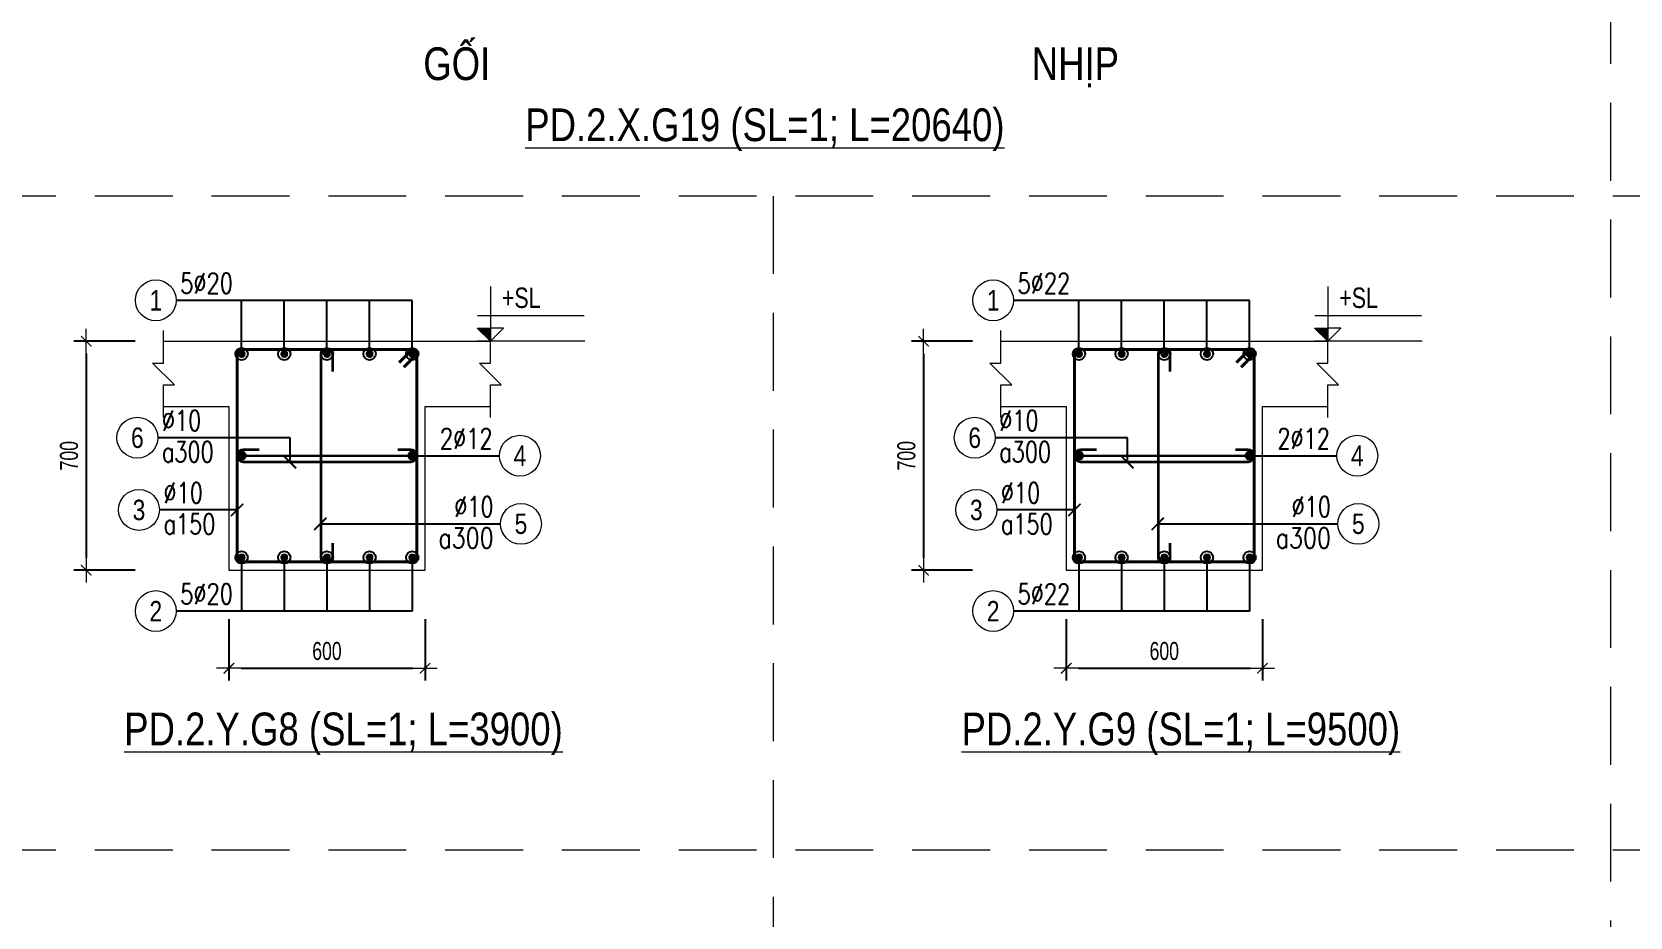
# Model space of a CAD drawing. Header units: millimetres. Extents: x 0 to 264070, y -218202 to 27271.
# Drawn here: x 227970 to 232858, y -176128 to -173422 of the extents above; entities that cross this region are included whole.
import ezdxf
from ezdxf.enums import TextEntityAlignment as Align

# ---------------------------------------------------------------- set-up
doc = ezdxf.new("R2010")
doc.units = ezdxf.units.MM
doc.header["$PDMODE"] = 3
doc.linetypes.add('HIDDEN2', pattern=[4.762499999999999, 3.175, -1.5875])
doc.layers.get('0').update_dxf_attribs({"lineweight": 20})
doc.layers.get('Defpoints').update_dxf_attribs({"color": 151, "lineweight": 9})
for name, color, linetype, lineweight in [('NDC_S_ANNO', 7, 'Continuous', 20), ('NDC_S_CONTINUOUS', 3, 'Continuous', 20), ('NDC_S_DIM', 1, 'Continuous', 15), ('NDC_S_HIDDEN', 8, 'HIDDEN2', 13), ('NDC_S_REBAR', 4, 'Continuous', 35), ('NDC_S_STIRRUP', 4, 'Continuous', 40), ('NDC_S_TEXT SYMBOL', 7, 'Continuous', 20), ('NDC_S_THIN LINE', 8, 'Continuous', 9), ('NDC_S_VN TEXT', 7, 'Continuous', 20)]:
    doc.layers.add(name, color=color, linetype=linetype, lineweight=lineweight)
doc.styles.add('ARIAL', font='arial.ttf', dxfattribs={"width": 0.8})
doc.styles.add('NDC_ANNO', font='', dxfattribs={"width": 0.8})
doc.styles.add('NDC_DIM', font='', dxfattribs={"width": 0.75})
doc.styles.add('NDC_EN TXT', font='romans.shx', dxfattribs={"width": 0.8})
doc.styles.get('NDC_ANNO').set_extended_font_data('Dotum')
doc.styles.get('NDC_DIM').set_extended_font_data('Dotum')
doc.dimstyles.new('NDC_dim_25', dxfattribs={"dimscale": 25, "dimtxt": 2.2, "dimasz": 1.5, "dimexe": 1.5, "dimexo": 2.5, "dimgap": 1, "dimtad": 1, "dimdec": 0, "dimzin": 0, "dimdsep": 46, "dimtxsty": 'NDC_DIM', "dimblk": 'DIMMARK', "dimcen": 0.09, "dimdle": 1.2, "dimclrd": 1, "dimclre": 1, "dimclrt": 3, "dimadec": 0, "dimazin": 0, "dimtfac": 1, "dimtdec": 0, "dimtix": 1, "dimtofl": 0, "dimtmove": 0, "dimatfit": 3, "dimfxl": 6, "dimfxlon": 1, "dimtolj": 1, "dimtzin": 0, "dimarcsym": 0})

# ---------------------------------------------------------------- blocks, each defined once
blk = doc.blocks.new('kata_block_TD')
at = {"color": 6, "linetype": 'ByBlock', "lineweight": -2, "style": 'ARIAL', "width": 0.8}
blk.add_attdef('SECTDET2', text='', height=5, dxfattribs=at).set_placement((0, 7.970649532882817), align=Align.CENTER)
at = {"color": 0, "linetype": 'ByBlock', "lineweight": -2, "style": 'ARIAL', "width": 0.8}
blk.add_attdef('SECTDET1', text='', height=5, dxfattribs=at).set_placement((0, 1.470649532882817), align=Align.CENTER)
at = {"color": 3, "lineweight": 25, "style": 'ARIAL', "width": 0.8}
blk.add_attdef('SSCALE', text='', height=2.5, dxfattribs=at).set_placement((0, -3.998868953555331), align=Align.CENTER)
blk = doc.blocks.new('DIMMARK')
at = {"layer": 'NDC_S_DIM', "color": 1}
blk.add_line((-1.5, 0), (1, 0), dxfattribs=at)
at = {"layer": 'NDC_S_DIM', "color": 2, "const_width": 0.1}
blk.add_lwpolyline([(-0.4242640687119285, -0.4242640687119285), (0.4242640687119285, 0.4242640687119285)], dxfattribs=at)
blk = doc.blocks.new('kata_block_THEP')
at = {"layer": 'NDC_S_REBAR', "color": 0}
for p, q in [((-0.5, 0), (0.5, 0)), ((-0.3535533905960619, 0.353553390592424), (0.3535533905960619, -0.353553390592424)), ((0.3535533905960619, 0.353553390592424), (-0.3535533905960619, -0.353553390592424)), ((0, 0.5), (0, -0.5))]:
    blk.add_line(p, q, dxfattribs=at)
at = {"layer": 'NDC_S_REBAR', "color": 0, "const_width": 0.08333333333333334}
blk.add_lwpolyline([(-0.5, -1.818989403545856e-12, 1), (0.5000000000145519, -1.818989403545856e-12, 1), (-0.5, -1.818989403545856e-12, 1)], format="xyb", dxfattribs=at)
blk = doc.blocks.new('*D471')
at = {"layer": 'Defpoints', "color": 0, "transparency": 16777216}
for p in [(228641.6883908407, -174367.3845385273), (228135.6883908407, -175067.3845385273), (228641.6883908407, -175067.3845385273)]:
    blk.add_point(p, dxfattribs=at)
at = {"layer": 'NDC_S_DIM', "color": 1, "lineweight": -2, "transparency": 16777216}
for p, q in [((228285.6883908407, -174367.3845385273), (228098.1883908407, -174367.3845385273)), ((228135.6883908407, -174404.8845385273), (228135.6883908407, -175029.8845385273)), ((228285.6883908407, -175067.3845385273), (228098.1883908407, -175067.3845385273))]:
    blk.add_line(p, q, dxfattribs=at)
at = {"layer": 'NDC_S_DIM', "color": 1, "lineweight": -2, "transparency": 16777216, "xscale": 37.5, "yscale": 37.5, "zscale": 37.5}
for p, rotation in [((228135.6883908407, -174367.3845385273), 90), ((228135.6883908407, -175067.3845385273), 270)]:
    blk.add_blockref('DIMMARK', p, dxfattribs=dict(at, rotation=rotation))
at = {"layer": 'NDC_S_DIM', "color": 3, "transparency": 16777216, "insert": (228083.1883908407, -174717.3845385273), "char_height": 55.00000000000001, "attachment_point": 5, "rotation": 90, "style": 'NDC_DIM'}
blk.add_mtext('\\A1;700', dxfattribs=at)
blk = doc.blocks.new('*D472')
at = {"layer": 'Defpoints', "color": 0, "transparency": 16777216}
for p in [(228572.0152662964, -175067.3845385273), (229172.0152662964, -175067.3845385273), (229172.0152662964, -175367.3845385273)]:
    blk.add_point(p, dxfattribs=at)
at = {"layer": 'NDC_S_DIM', "color": 1, "lineweight": -2, "transparency": 16777216}
for p, q in [((228572.0152662964, -175217.3845385273), (228572.0152662964, -175404.8845385273)), ((229172.0152662964, -175217.3845385273), (229172.0152662964, -175404.8845385273)), ((228609.5152662964, -175367.3845385273), (229134.5152662964, -175367.3845385273))]:
    blk.add_line(p, q, dxfattribs=at)
at = {"layer": 'NDC_S_DIM', "color": 1, "lineweight": -2, "transparency": 16777216, "xscale": 37.5, "yscale": 37.5, "zscale": 37.5, "rotation": 180}
blk.add_blockref('DIMMARK', (228572.0152662964, -175367.3845385273), dxfattribs=at)
at = {"layer": 'NDC_S_DIM', "color": 1, "lineweight": -2, "transparency": 16777216, "xscale": 37.5, "yscale": 37.5, "zscale": 37.5}
blk.add_blockref('DIMMARK', (229172.0152662964, -175367.3845385273), dxfattribs=at)
at = {"layer": 'NDC_S_DIM', "color": 3, "transparency": 16777216, "insert": (228872.0152662964, -175314.8845385273), "char_height": 55.00000000000001, "attachment_point": 5, "style": 'NDC_DIM'}
blk.add_mtext('\\A1;600', dxfattribs=at)
blk = doc.blocks.new('kata_block_CT')
at = {"layer": 'NDC_S_ANNO'}
blk.add_hatch(color=3, dxfattribs=at).paths.add_polyline_path([(0, 1.596954857557648), (-1.612010908633238, 1.596954857557648), (0, 0)])
at = {"layer": 'NDC_S_ANNO', "ltscale": 50}
h = blk.add_hatch(dxfattribs=at)
h.set_pattern_fill('ANSI31', color=256, scale=1.406250541793835, style=0)
h.set_pattern_definition([(45.00000000000001, (0, 5.456968210637569e-12), (-3.157122508925224, 3.157122508925225), [])])
h.paths.add_polyline_path([(0, 1.596954857557648), (0, 0), (1.612010908924276, 1.596954857557648)])
for p, q in [((-1.592704896858777, 3.140833880479477), (11.46947077315417, 3.140833880479477)), ((11.56125648126181, 5.456968210637569e-12), (-1.63869572513795, 5.456968210637569e-12))]:
    blk.add_line(p, q, dxfattribs=at)
for points in [[(0, 6.69495074864426), (0, 0)], [(0, 0), (-1.612010908924276, 1.596954857557648), (0, 1.596954857557648)], [(0, 0), (1.612010908924276, 1.596954857557648), (0, 1.596954857557648)]]:
    blk.add_lwpolyline(points, dxfattribs=at)
at = {"layer": 'NDC_S_ANNO', "color": 8, "ltscale": 50}
blk.add_lwpolyline([(0, 0), (-1.612010908633238, 1.596954857557648), (0, 1.596954857557648)], dxfattribs=at)
at = {"layer": 'NDC_S_TEXT SYMBOL', "color": 3, "style": 'NDC_ANNO', "width": 0.8}
blk.add_attdef('CT', (1.409564409346785, 4.068271311703938), '', height=2.5, dxfattribs=at)
blk = doc.blocks.new('*U241')
blk.add_circle((-2.5, 0), 2.5)
at = {"layer": 'NDC_S_VN TEXT', "color": 3, "style": 'NDC_EN TXT', "width": 0.75}
for tag, p in [('DK1', (0.5, 0.8455043070534884)), ('KC1', (0.5, -2.972544307831413))]:
    blk.add_attdef(tag, p, '', height=2.5, dxfattribs=at)
at = {"layer": 'NDC_S_VN TEXT', "color": 7, "style": 'ARIAL', "width": 0.8}
blk.add_attdef('SH2', text='', height=2.5, dxfattribs=at).set_placement((-2.5, 0), align=Align.MIDDLE)
blk = doc.blocks.new('*U321')
blk.add_circle((2.5, 0), 2.5)
at = {"layer": 'NDC_S_VN TEXT', "color": 3, "style": 'NDC_EN TXT'}
for tag, width, p in [('DK2', 0.75, (-0.85, 0.8455043070534884)), ('KC2', 0.8, (-0.85, -2.972544307831413))]:
    blk.add_attdef(tag, text='', height=2.5, dxfattribs=dict(at, width=width)).set_placement(p, align=Align.RIGHT)
at = {"layer": 'NDC_S_VN TEXT', "color": 7, "style": 'ARIAL', "width": 0.8}
blk.add_attdef('SH3', text='', height=2.5, dxfattribs=at).set_placement((2.5, 0), align=Align.MIDDLE)
blk = doc.blocks.new('*U239')
blk.add_circle((2.5, 0), 2.5)
at = {"layer": 'NDC_S_VN TEXT', "color": 3, "style": 'NDC_EN TXT', "width": 0.75}
blk.add_attdef('DK2', text='', height=2.5, dxfattribs=at).set_placement((-0.85, 0.8455043070534884), align=Align.RIGHT)
at = {"layer": 'NDC_S_VN TEXT', "color": 7, "style": 'ARIAL', "width": 0.8}
blk.add_attdef('SH3', text='', height=2.5, dxfattribs=at).set_placement((2.5, 0), align=Align.MIDDLE)
blk = doc.blocks.new('*U240')
blk.add_circle((-2.5, 0), 2.5)
at = {"layer": 'NDC_S_VN TEXT', "color": 3, "style": 'NDC_EN TXT', "width": 0.75}
blk.add_attdef('DK1', (0.5, 0.8455043070534884), '', height=2.5, dxfattribs=at)
at = {"layer": 'NDC_S_VN TEXT', "color": 7, "style": 'ARIAL', "width": 0.8}
blk.add_attdef('SH2', text='', height=2.5, dxfattribs=at).set_placement((-2.5, 0), align=Align.MIDDLE)
blk = doc.blocks.new('*D473')
at = {"layer": 'Defpoints', "color": 0, "transparency": 16777216}
for p in [(231133.5262036649, -175067.3845385273), (231733.5262036649, -175067.3845385273), (231733.5262036649, -175367.3845385273)]:
    blk.add_point(p, dxfattribs=at)
at = {"layer": 'NDC_S_DIM', "color": 1, "lineweight": -2, "transparency": 16777216}
for p, q in [((231133.5262036649, -175217.3845385273), (231133.5262036649, -175404.8845385273)), ((231733.5262036649, -175217.3845385273), (231733.5262036649, -175404.8845385273)), ((231171.0262036649, -175367.3845385273), (231696.0262036649, -175367.3845385273))]:
    blk.add_line(p, q, dxfattribs=at)
at = {"layer": 'NDC_S_DIM', "color": 1, "lineweight": -2, "transparency": 16777216, "xscale": 37.5, "yscale": 37.5, "zscale": 37.5, "rotation": 180}
blk.add_blockref('DIMMARK', (231133.5262036649, -175367.3845385273), dxfattribs=at)
at = {"layer": 'NDC_S_DIM', "color": 1, "lineweight": -2, "transparency": 16777216, "xscale": 37.5, "yscale": 37.5, "zscale": 37.5}
blk.add_blockref('DIMMARK', (231733.5262036649, -175367.3845385273), dxfattribs=at)
at = {"layer": 'NDC_S_DIM', "color": 3, "transparency": 16777216, "insert": (231433.5262036649, -175314.8845385273), "char_height": 55.00000000000001, "attachment_point": 5, "style": 'NDC_DIM'}
blk.add_mtext('\\A1;600', dxfattribs=at)
blk = doc.blocks.new('*D474')
at = {"layer": 'Defpoints', "color": 0, "transparency": 16777216}
for p in [(231203.1993282092, -174367.3845385273), (230697.1993282092, -175067.3845385273), (231203.1993282092, -175067.3845385273)]:
    blk.add_point(p, dxfattribs=at)
at = {"layer": 'NDC_S_DIM', "color": 1, "lineweight": -2, "transparency": 16777216}
for p, q in [((230847.1993282092, -174367.3845385273), (230659.6993282092, -174367.3845385273)), ((230697.1993282092, -174404.8845385273), (230697.1993282092, -175029.8845385273)), ((230847.1993282092, -175067.3845385273), (230659.6993282092, -175067.3845385273))]:
    blk.add_line(p, q, dxfattribs=at)
at = {"layer": 'NDC_S_DIM', "color": 1, "lineweight": -2, "transparency": 16777216, "xscale": 37.5, "yscale": 37.5, "zscale": 37.5}
for p, rotation in [((230697.1993282092, -174367.3845385273), 90), ((230697.1993282092, -175067.3845385273), 270)]:
    blk.add_blockref('DIMMARK', p, dxfattribs=dict(at, rotation=rotation))
at = {"layer": 'NDC_S_DIM', "color": 3, "transparency": 16777216, "insert": (230644.6993282093, -174717.3845385273), "char_height": 55.00000000000001, "attachment_point": 5, "rotation": 90, "style": 'NDC_DIM'}
blk.add_mtext('\\A1;700', dxfattribs=at)

msp = doc.modelspace()

# ---------------------------------------------------------------- linework, layer by layer
at = {"layer": 'NDC_S_CONTINUOUS'}
for points in [[(228372.0152662964, -174367.3845385273), (228572.0152662964, -174367.3845385273), (228572.0152662964, -174367.3845385273), (229172.0152662964, -174367.3845385273), (229172.0152662964, -174367.3845385273), (229372.0152662964, -174367.3845385273)], [(230933.5262036649, -174367.3845385273), (231133.5262036649, -174367.3845385273), (231133.5262036649, -174367.3845385273), (231733.5262036649, -174367.3845385273), (231733.5262036649, -174367.3845385273), (231933.5262036649, -174367.3845385273)], [(228372.0152662964, -174567.3845385273), (228572.0152662964, -174567.3845385273), (228572.0152662964, -175067.3845385273), (229172.0152662964, -175067.3845385273), (229172.0152662964, -174567.3845385273), (229372.0152662964, -174567.3845385273)], [(230933.5262036649, -174567.3845385273), (231133.5262036649, -174567.3845385273), (231133.5262036649, -175067.3845385273), (231733.5262036649, -175067.3845385273), (231733.5262036649, -174567.3845385273), (231933.5262036649, -174567.3845385273)]]:
    msp.add_lwpolyline(points, dxfattribs=at)
at = {"layer": 'NDC_S_HIDDEN', "ltscale": 75}
for p, q in [((232798.9182990866, -167923.3971106908), (232798.9182990866, -179923.3971106772)), ((243044.9620485608, -173923.397110684), (225114.385486981, -173923.397110684)), ((230237.4073617181, -173923.397110684), (230237.4073617181, -179923.3971106772)), ((243044.9620485608, -175923.3971106817), (225114.385486981, -175923.3971106817))]:
    msp.add_line(p, q, dxfattribs=at)
at = {"layer": 'NDC_S_REBAR'}
for points in [[(228890.3853083905, -174459.7292284606), (228890.3853083905, -174410.8160586508, 0.9999999999999999), (228853.5213083905, -174410.8160586508), (228853.5213083905, -175023.9525385273, 0.9999999999999999), (228890.3853083905, -175023.9525385273), (228890.3853083905, -174984.6956475184, -0.414213562)], [(231451.896245759, -174459.7292284606), (231451.896245759, -174410.8160586508, 0.9999999999999999), (231415.032245759, -174410.8160586508), (231415.032245759, -175023.9525385273, 0.9999999999999999), (231451.896245759, -175023.9525385273), (231451.896245759, -174984.6956475184, -0.414213562)], [(228664.3604361063, -174698.9525385273), (228615.4472662964, -174698.9525385273, 0.9999999999999999), (228615.4472662964, -174735.8165385274), (229128.5832662964, -174735.8165385274, 0.9999999999999999), (229128.5832662964, -174698.9525385273), (229089.3263752876, -174698.9525385273, -0.414213562)], [(231225.8713734748, -174698.9525385273), (231176.958203665, -174698.9525385273, 0.9999999999999999), (231176.958203665, -174735.8165385274), (231690.0942036649, -174735.8165385274, 0.9999999999999999), (231690.0942036649, -174698.9525385273), (231650.8373126561, -174698.9525385273, -0.414213562)]]:
    msp.add_lwpolyline(points, format="xyb", dxfattribs=at)
at = {"layer": 'NDC_S_STIRRUP'}
for points in [[(229093.0152662964, -174432.3845385273), (229133.0152662964, -174392.3845385273, -0.414213562), (229147.0152662964, -174406.3845385273), (229147.0152662964, -175028.3845385273, -0.414213562), (229133.0152662964, -175042.3845385273), (228611.0152662964, -175042.3845385273, -0.414213562), (228597.0152662964, -175028.3845385273), (228597.0152662964, -174406.3845385273, -0.414213562), (228611.0152662964, -174392.3845385273), (229133.0152662964, -174392.3845385273, -0.414213562), (229147.0152662964, -174406.3845385273), (229107.0152662964, -174446.3845385273)], [(231654.5262036649, -174432.3845385273), (231694.5262036649, -174392.3845385273, -0.414213562), (231708.5262036649, -174406.3845385273), (231708.5262036649, -175028.3845385273, -0.414213562), (231694.5262036649, -175042.3845385273), (231172.5262036649, -175042.3845385273, -0.414213562), (231158.5262036649, -175028.3845385273), (231158.5262036649, -174406.3845385273, -0.414213562), (231172.5262036649, -174392.3845385273), (231694.5262036649, -174392.3845385273, -0.414213562), (231708.5262036649, -174406.3845385273), (231668.5262036649, -174446.3845385273)]]:
    msp.add_lwpolyline(points, format="xyb", dxfattribs=at)
at = {"layer": 'NDC_S_THIN LINE'}
for points in [[(228372.0152662964, -174600.7178718607), (228372.0152662964, -174500.7178718607), (228405.3485996297, -174500.7178718607), (228338.6819329631, -174434.051205194), (228372.0152662964, -174434.051205194), (228372.0152662964, -174334.051205194)], [(229372.0152662964, -174600.7178718607), (229372.0152662964, -174500.7178718607), (229405.3485996297, -174500.7178718607), (229338.6819329631, -174434.051205194), (229372.0152662964, -174434.051205194), (229372.0152662964, -174334.051205194)], [(230933.5262036649, -174600.7178718607), (230933.5262036649, -174500.7178718607), (230966.8595369983, -174500.7178718607), (230900.1928703316, -174434.051205194), (230933.526203665, -174434.051205194), (230933.526203665, -174334.051205194)], [(231933.5262036649, -174600.7178718607), (231933.5262036649, -174500.7178718607), (231966.8595369983, -174500.7178718607), (231900.1928703316, -174434.051205194), (231933.526203665, -174434.051205194), (231933.526203665, -174334.051205194)]]:
    msp.add_lwpolyline(points, dxfattribs=at)

# ---------------------------------------------------------------- block references
at = {"layer": 'NDC_S_REBAR', "color": 3, "xscale": 22, "yscale": 22, "zscale": 22}
for p in [(228611.0152662964, -174406.3845385273), (231172.5262036649, -174406.3845385273), (228611.0152662964, -174717.3845385273), (231172.5262036649, -174717.3845385273), (228611.0152662964, -175028.3845385273), (231172.5262036649, -175028.3845385273)]:
    msp.add_blockref('kata_block_THEP', p, dxfattribs=at)
at = {"layer": 'NDC_S_REBAR', "xscale": 22, "yscale": 22, "zscale": 22}
for p in [(228741.5152662964, -174406.3845385273), (228872.0152662964, -174406.3845385273), (229002.5152662964, -174406.3845385273), (229133.0152662964, -174406.3845385273), (231303.0262036649, -174406.3845385273), (231433.5262036649, -174406.3845385273), (231564.0262036649, -174406.3845385273), (231694.5262036649, -174406.3845385273), (229133.0152662964, -174717.3845385273), (231694.5262036649, -174717.3845385273), (228741.5152662964, -175028.3845385273), (228872.0152662964, -175028.3845385273), (229002.5152662964, -175028.3845385273), (229133.0152662964, -175028.3845385273), (231303.0262036649, -175028.3845385273), (231433.5262036649, -175028.3845385273), (231564.0262036649, -175028.3845385273), (231694.5262036649, -175028.3845385273)]:
    msp.add_blockref('kata_block_THEP', p, dxfattribs=at)
at = {"layer": 'NDC_S_THIN LINE', "xscale": 25, "yscale": 25, "zscale": 25}
for name, p, values in [('*U240', (228411.0152662964, -174242.3845385273), {'SH2': '1', 'DK1': '5%%c20'}), ('*U240', (230972.5262036649, -174242.3845385273), {'SH2': '1', 'DK1': '5%%c22'}), ('*U241', (228354.5152662964, -174662.3845385273), {'SH2': '6', 'DK1': '%%c10', 'KC1': 'a300'}), ('*U241', (230916.0262036649, -174662.3845385273), {'SH2': '6', 'DK1': '%%c10', 'KC1': 'a300'}), ('*U239', (229399.905510094, -174717.3845385273), {'SH3': '4', 'DK2': '2%%c12'}), ('*U239', (231961.4164474625, -174717.3845385273), {'SH3': '4', 'DK2': '2%%c12'}), ('*U241', (228359.5152662964, -174883.2052091369), {'SH2': '3', 'DK1': '%%c10', 'KC1': 'a150'}), ('*U241', (230921.0262036649, -174883.2052091369), {'SH2': '3', 'DK1': '%%c10', 'KC1': 'a150'}), ('*U321', (229403.0714651606, -174925.8516667066), {'SH3': '5', 'DK2': '%%c10', 'KC2': 'a300'}), ('*U321', (231964.5824025292, -174925.8516667066), {'SH3': '5', 'DK2': '%%c10', 'KC2': 'a300'}), ('*U240', (228411.0152662964, -175192.3845385273), {'SH2': '2', 'DK1': '5%%c20'}), ('*U240', (230972.5262036649, -175192.3845385273), {'SH2': '2', 'DK1': '5%%c22'})]:
    msp.add_blockref(name, p, dxfattribs=at).add_auto_attribs(values)
at = {"layer": 'NDC_S_VN TEXT'}
ref = msp.add_blockref('kata_block_TD', (229269.1447223776, -173598.2066129422), dxfattribs=dict(at, xscale=20, yscale=20, zscale=20))
ref.add_attrib('SECTDET1', 'GỐI', dxfattribs={"layer": '0', "color": 0, "linetype": 'ByBlock', "lineweight": -2, "height": 100, "style": 'ARIAL', "width": 0.8}).set_placement((229269.1447223776, -173568.7936222846), align=Align.CENTER)
ref = msp.add_blockref('kata_block_TD', (231161.5055580975, -173598.2066129422), dxfattribs=dict(at, xscale=20, yscale=20, zscale=20))
ref.add_attrib('SECTDET1', 'NHỊP', dxfattribs={"layer": '0', "color": 0, "linetype": 'ByBlock', "lineweight": -2, "height": 100, "style": 'ARIAL', "width": 0.8}).set_placement((231161.5055580975, -173568.7936222846), align=Align.CENTER)
ref = msp.add_blockref('kata_block_TD', (230211.7251464568, -173784.9061295333), dxfattribs=dict(at, xscale=20, yscale=20, zscale=20))
ref.add_attrib('SECTDET1', '%%uPD.2.X.G19 (SL=1; L=20640)', dxfattribs={"layer": '0', "color": 0, "linetype": 'ByBlock', "lineweight": -2, "height": 100, "style": 'ARIAL', "width": 0.8}).set_placement((230211.7251464568, -173755.4931388756), align=Align.CENTER)
at = {"layer": 'NDC_S_VN TEXT', "xscale": 25, "yscale": 25, "zscale": 25}
for p in [(229372.0152662964, -174367.3845385273), (231933.5262036649, -174367.3845385273)]:
    msp.add_blockref('kata_block_CT', p, dxfattribs=at).add_auto_attribs({'CT': '+SL'})
at = {"layer": 'NDC_S_VN TEXT'}
ref = msp.add_blockref('kata_block_TD', (228922.6080225412, -175632.2901854643), dxfattribs=dict(at, xscale=20, yscale=20, zscale=20))
ref.add_attrib('SECTDET1', '%%uPD.2.Y.G8 (SL=1; L=3900)', dxfattribs={"layer": '0', "color": 0, "linetype": 'ByBlock', "lineweight": -2, "height": 100, "style": 'ARIAL', "width": 0.8}).set_placement((228922.6080225412, -175602.8771948066), align=Align.CENTER)
ref = msp.add_blockref('kata_block_TD', (231484.1189599097, -175632.2901854643), dxfattribs=dict(at, xscale=20, yscale=20, zscale=20))
ref.add_attrib('SECTDET1', '%%uPD.2.Y.G9 (SL=1; L=9500)', dxfattribs={"layer": '0', "color": 0, "linetype": 'ByBlock', "lineweight": -2, "height": 100, "style": 'ARIAL', "width": 0.8}).set_placement((231484.1189599097, -175602.8771948066), align=Align.CENTER)

# ---------------------------------------------------------------- dimensions: what is measured, and where the dimension line sits
at = {"layer": 'NDC_S_DIM'}
for base, p1, p2, picture, middle in [((228135.6883908407, -175067.3845385273), (228641.6883908407, -174367.3845385273), (228641.6883908407, -175067.3845385273), '*D471', (228083.1883908407, -174717.3845385273)), ((230697.1993282092, -175067.3845385273), (231203.1993282092, -174367.3845385273), (231203.1993282092, -175067.3845385273), '*D474', (230644.6993282093, -174717.3845385273))]:
    dim = msp.add_linear_dim(base=base, p1=p1, p2=p2, angle=270, dimstyle='NDC_dim_25', dxfattribs=at)
    dim.commit()
    dim.dimension.update_dxf_attribs({"geometry": picture, "text_midpoint": middle})
for base, p1, p2, picture, middle in [((229172.0152662964, -175367.3845385273), (228572.0152662964, -175067.3845385273), (229172.0152662964, -175067.3845385273), '*D472', (228872.0152662964, -175314.8845385273)), ((231733.5262036649, -175367.3845385273), (231133.5262036649, -175067.3845385273), (231733.5262036649, -175067.3845385273), '*D473', (231433.5262036649, -175314.8845385273))]:
    dim = msp.add_linear_dim(base=base, p1=p1, p2=p2, dimstyle='NDC_dim_25', dxfattribs=at)
    dim.commit()
    dim.dimension.update_dxf_attribs({"geometry": picture, "text_midpoint": middle})

# ---------------------------------------------------------------- leaders
at = {"layer": 'NDC_S_THIN LINE'}
for points, override in [([(229133.0152662964, -174406.3845385273), (229133.0152662964, -174242.3845385273), (228411.0152662964, -174242.3845385273)], {"dimldrblk": 'DotBlank'}), ([(229002.5152662964, -174406.3845385273), (229002.5152662964, -174242.3845385273), (228411.0152662964, -174242.3845385273)], {"dimldrblk": 'DotBlank'}), ([(228872.0152662964, -174406.3845385273), (228872.0152662964, -174242.3845385273), (228411.0152662964, -174242.3845385273)], {"dimldrblk": 'DotBlank'}), ([(228741.5152662964, -174406.3845385273), (228741.5152662964, -174242.3845385273), (228411.0152662964, -174242.3845385273)], {"dimldrblk": 'DotBlank'}), ([(228611.0152662964, -174406.3845385273), (228611.0152662964, -174242.3845385273), (228411.0152662964, -174242.3845385273)], {"dimldrblk": 'DotBlank'}), ([(231172.5262036649, -174406.3845385273), (231172.5262036649, -174242.3845385273), (230972.5262036649, -174242.3845385273)], {"dimldrblk": 'DotBlank'}), ([(231303.0262036649, -174406.3845385273), (231303.0262036649, -174242.3845385273), (230972.5262036649, -174242.3845385273)], {"dimldrblk": 'DotBlank'}), ([(231433.5262036649, -174406.3845385273), (231433.5262036649, -174242.3845385273), (230972.5262036649, -174242.3845385273)], {"dimldrblk": 'DotBlank'}), ([(231564.0262036649, -174406.3845385273), (231564.0262036649, -174242.3845385273), (230972.5262036649, -174242.3845385273)], {"dimldrblk": 'DotBlank'}), ([(231694.5262036649, -174406.3845385273), (231694.5262036649, -174242.3845385273), (230972.5262036649, -174242.3845385273)], {"dimldrblk": 'DotBlank'}), ([(228759.3485996297, -174737.3845385273), (228759.3485996297, -174662.3845385273), (228354.5152662964, -174662.3845385273)], {"dimldrblk": 'ArchTick'}), ([(231320.8595369983, -174737.3845385273), (231320.8595369983, -174662.3845385273), (230916.0262036649, -174662.3845385273)], {"dimldrblk": 'ArchTick'}), ([(228611.0152662964, -174717.3845385273), (229139.0152662964, -174717.3845385273)], {"dimasz": 1, "dimldrblk": 'DotBlank'}), ([(229133.0152662964, -174717.3845385273), (228611.0152662964, -174717.3845385273)], {"dimasz": 1, "dimldrblk": 'DotBlank'}), ([(229133.0152662964, -174717.3845385273), (229399.905510094, -174717.3845385273)], {"dimldrblk": 'DotSmall'}), ([(231172.5262036649, -174717.3845385273), (231700.5262036649, -174717.3845385273)], {"dimasz": 1, "dimldrblk": 'DotBlank'}), ([(231694.5262036649, -174717.3845385273), (231172.5262036649, -174717.3845385273)], {"dimasz": 1, "dimldrblk": 'DotBlank'}), ([(231694.5262036649, -174717.3845385273), (231961.4164474625, -174717.3845385273)], {"dimldrblk": 'DotSmall'}), ([(228597.0152662964, -174883.2052091369), (228359.5152662964, -174883.2052091369)], {"dimldrblk": 'ArchTick'}), ([(231158.5262036649, -174883.2052091369), (230921.0262036649, -174883.2052091369)], {"dimldrblk": 'ArchTick'}), ([(228852.0152662965, -174925.8516667066), (229403.0714651606, -174925.8516667066)], {"dimldrblk": 'ArchTick'}), ([(231413.526203665, -174925.8516667066), (231964.5824025292, -174925.8516667066)], {"dimldrblk": 'ArchTick'}), ([(229133.0152662964, -175028.3845385273), (229133.0152662964, -175192.3845385273), (228411.0152662964, -175192.3845385273)], {"dimldrblk": 'DotBlank'}), ([(229002.5152662964, -175028.3845385273), (229002.5152662964, -175192.3845385273), (228411.0152662964, -175192.3845385273)], {"dimldrblk": 'DotBlank'}), ([(228872.0152662964, -175028.3845385273), (228872.0152662964, -175192.3845385273), (228411.0152662964, -175192.3845385273)], {"dimldrblk": 'DotBlank'}), ([(228741.5152662964, -175028.3845385273), (228741.5152662964, -175192.3845385273), (228411.0152662964, -175192.3845385273)], {"dimldrblk": 'DotBlank'}), ([(228611.0152662964, -175028.3845385273), (228611.0152662964, -175192.3845385273), (228411.0152662964, -175192.3845385273)], {"dimldrblk": 'DotBlank'}), ([(231172.5262036649, -175028.3845385273), (231172.5262036649, -175192.3845385273), (230972.5262036649, -175192.3845385273)], {"dimldrblk": 'DotBlank'}), ([(231303.0262036649, -175028.3845385273), (231303.0262036649, -175192.3845385273), (230972.5262036649, -175192.3845385273)], {"dimldrblk": 'DotBlank'}), ([(231433.5262036649, -175028.3845385273), (231433.5262036649, -175192.3845385273), (230972.5262036649, -175192.3845385273)], {"dimldrblk": 'DotBlank'}), ([(231564.0262036649, -175028.3845385273), (231564.0262036649, -175192.3845385273), (230972.5262036649, -175192.3845385273)], {"dimldrblk": 'DotBlank'}), ([(231694.5262036649, -175028.3845385273), (231694.5262036649, -175192.3845385273), (230972.5262036649, -175192.3845385273)], {"dimldrblk": 'DotBlank'})]:
    msp.add_leader(points, dimstyle='NDC_dim_25', override=override, dxfattribs=at)

doc.saveas('drawing.dxf')
